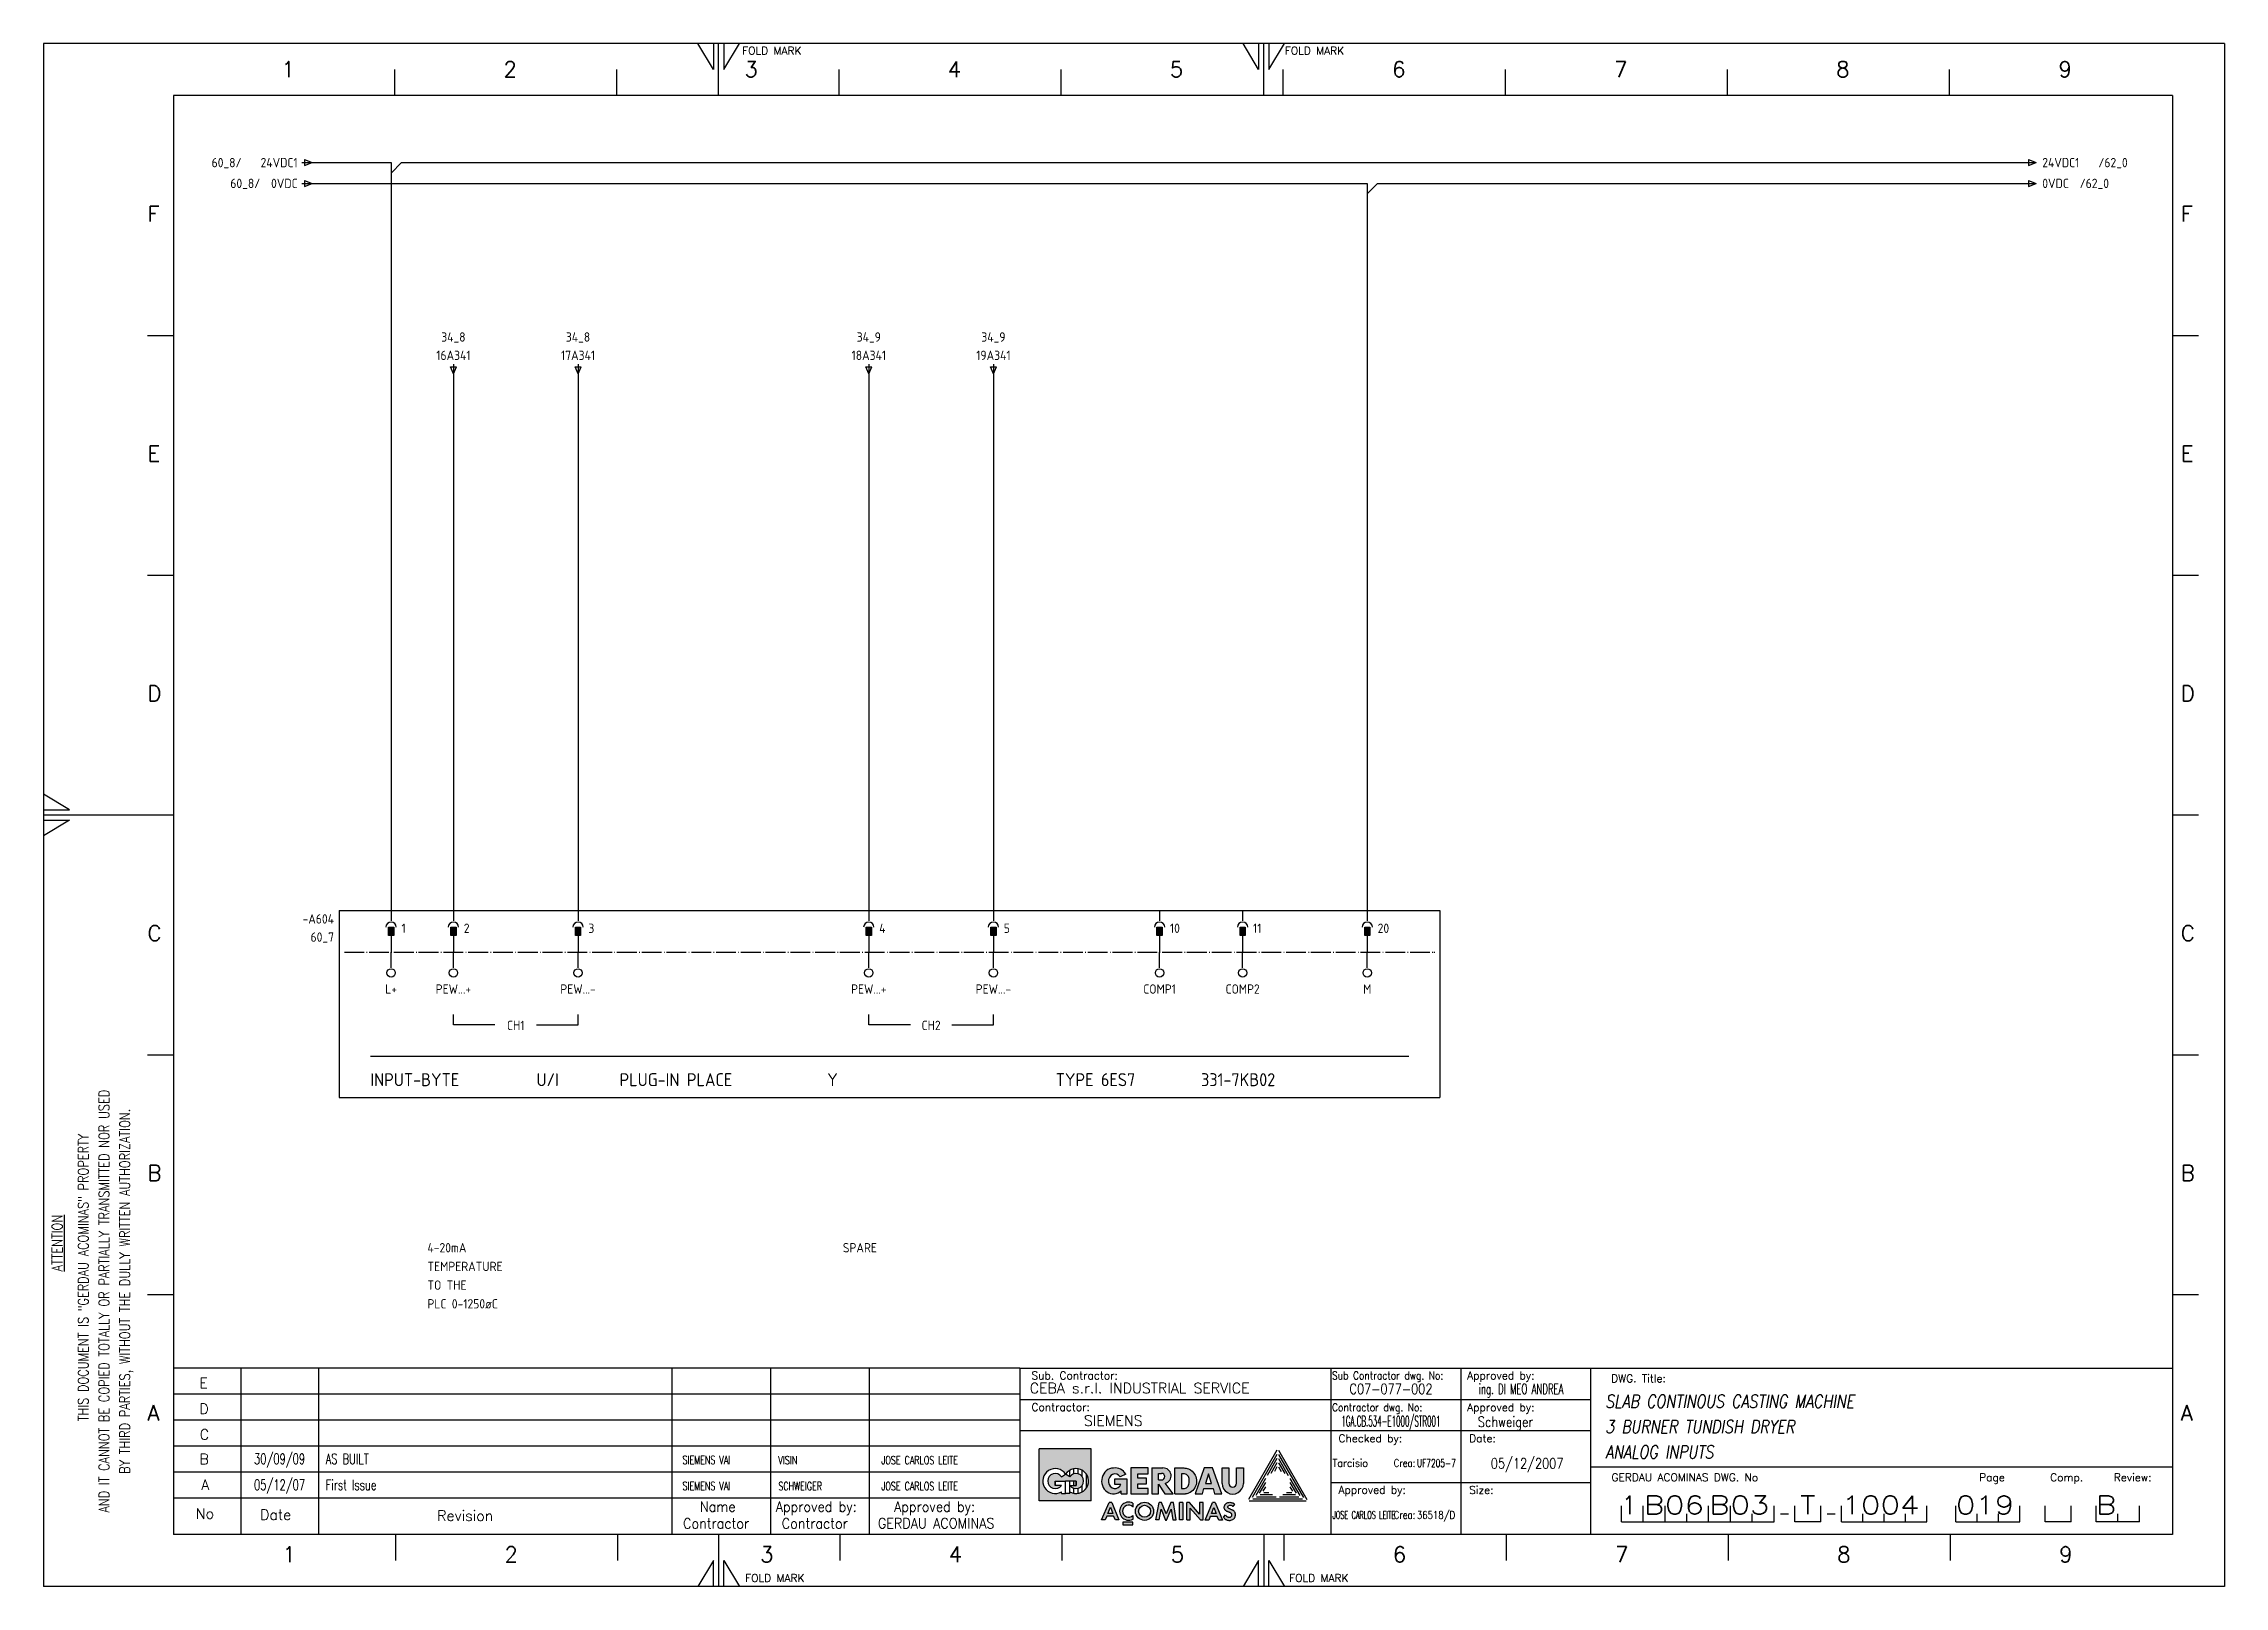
# Model space of a CAD drawing. Extents: x 520 to 940, y 6 to 303.
import ezdxf
from ezdxf.enums import TextEntityAlignment as Align

# ---------------------------------------------------------------- set-up
doc = ezdxf.new("R2010")
doc.units = 0
doc.header["$LTSCALE"] = 25
doc.header["$MEASUREMENT"] = 0
doc.linetypes.add('EPLANLINE7', pattern=[0])
doc.layers.get('0').update_dxf_attribs({"linetype": 'CONTINUOUS'})
for name, color, linetype in [('AUTOCONNECTING', 2, 'CONTINUOUS'), ('FORM_1', 7, 'CONTINUOUS'), ('FORM_2', 4, 'CONTINUOUS'), ('FORM_3', 6, 'CONTINUOUS'), ('FORM_4', 1, 'CONTINUOUS'), ('MORSETTI', 7, 'CONTINUOUS'), ('RIF_', 7, 'CONTINUOUS'), ('SIMBOLO', 4, 'CONTINUOUS'), ('TESTI', 7, 'CONTINUOUS'), ('TESTO', 5, 'CONTINUOUS')]:
    doc.layers.add(name, color=color, linetype=linetype)
doc.styles.add('ROMANS', font='romans.shx', dxfattribs={"width": 0.7, "oblique": 10, "height": 4})
doc.styles.get("Standard").update_dxf_attribs({"font": 'isocp.shx'})

# ---------------------------------------------------------------- blocks, each defined once
blk = doc.blocks.new('Format A3')
at = {"layer": 'FORM_1'}
h = blk.add_hatch(color=256, dxfattribs=at)
edge = h.paths.add_edge_path()
edge.add_line((217.87, 22.79), (217.87, 17.78))
edge.add_line((217.87, 17.78), (219.92, 17.78))
edge.add_spline(control_points=[(219.92, 17.78), (220.24, 17.85), (220.98, 18), (221.84, 18.93), (222.13, 20.2), (221.81, 21.63), (220.8, 22.71), (219.89, 22.77), (219.58, 22.79)], knot_values=[0, 0, 0, 0, 0.968333, 2.238245, 3.514092, 4.752916, 6.526982, 7.43734, 7.43734, 7.43734, 7.43734], degree=3, periodic=0)
edge.add_line((219.58, 22.79), (217.87, 22.79))
edge = h.paths.add_edge_path(flags=16)
edge.add_spline(control_points=[(219.59, 21.67), (219.7, 21.66), (220.06, 21.63), (220.6, 21.16), (220.68, 20.32), (220.63, 19.48), (220.1, 18.85), (219.69, 18.84), (219.58, 18.84)], knot_values=[0, 0, 0, 0, 0.326882, 1.089251, 1.872602, 2.763575, 3.625522, 3.966209, 3.966209, 3.966209, 3.966209], degree=3, periodic=0)
edge.add_line((219.58, 18.84), (219.17, 18.84))
edge.add_line((219.17, 18.84), (219.17, 21.67))
edge.add_line((219.17, 21.67), (219.59, 21.67))
h.paths.add_polyline_path([(223.55, 22.79), (221.81, 17.78), (223.19, 17.78), (223.48, 18.84), (225.23, 18.84), (225.54, 17.78), (226.94, 17.78), (225.11, 22.79)])
h.paths.add_polyline_path([(224.33, 21.67), (224.94, 19.81), (223.79, 19.81)], flags=16)
h.paths.add_polyline_path([(228.25, 22.79), (226.96, 22.79), (226.97, 19.8, 0.995265), (231.07, 19.81), (231.07, 22.79), (229.77, 22.79), (229.77, 19.87, -1), (228.25, 19.87)])
h.paths.add_polyline_path([(215.57, 22.79), (213.43, 22.79), (213.43, 17.78), (214.72, 17.78), (214.72, 19.66), (215.93, 17.78), (217.52, 17.78), (216.02, 19.84, 0.906396)])
h.paths.add_polyline_path([(215.29, 20.49), (214.72, 20.5), (214.72, 21.75), (215.31, 21.75, -1.017604)], flags=16)
h.paths.add_polyline_path([(209.42, 22.79), (209.42, 17.78), (212.73, 17.78), (212.73, 18.83), (210.73, 18.83), (210.73, 19.76), (212.41, 19.76), (212.41, 20.8), (210.73, 20.8), (210.73, 21.67), (212.73, 21.67), (212.73, 22.79)])
edge = h.paths.add_edge_path()
edge.add_ellipse((206.05, 20.28), major_axis=(0, -2.49), ratio=0.91559, start_angle=180.5657, end_angle=401.2517)
edge.add_line((207.56, 18.41), (207.56, 17.78))
edge.add_line((207.56, 17.78), (208.68, 17.78))
edge.add_line((208.68, 17.78), (208.68, 20.66))
edge.add_line((208.68, 20.66), (206.26, 20.66))
edge.add_line((206.26, 20.66), (206.26, 19.69))
edge.add_line((206.26, 19.69), (207.49, 19.69))
edge.add_ellipse((206.34, 20.25), major_axis=(0, -1.41), ratio=0.88785, start_angle=126.9107, end_angle=426.8029, ccw=False)
edge.add_line((207.34, 21.09), (208.41, 21.6))
edge.add_arc((206.36, 20.45), 2.34, 29.2872, 98.191)
h.paths.add_polyline_path([(205.74, 16.12), (205.19, 16.12), (203.77, 12.78), (204.46, 12.78), (204.76, 13.48), (206.07, 13.48), (206.44, 12.78), (207.11, 12.79)])
h.paths.add_polyline_path([(205.46, 15.22), (205.93, 14.01), (204.97, 14.01)], flags=16)
h.paths.add_polyline_path([(209.78, 12.92), (209.78, 13.66, -2.423597), (209.78, 15.28), (209.78, 16.02, 1.652966)])
h.paths.add_polyline_path([(210.29, 14.45, 1), (213.8, 14.45, 1)])
h.paths.add_polyline_path([(213.19, 14.45, -1), (210.89, 14.45, -1)], flags=16)
h.paths.add_polyline_path([(215.31, 16.12), (214.82, 16.12), (214.22, 12.78), (214.87, 12.78), (215.21, 14.84), (216.1, 12.73), (216.28, 12.73), (217.19, 14.84), (217.49, 12.78), (218.15, 12.78), (217.6, 16.12), (217.12, 16.12), (216.2, 13.99)])
h.paths.add_polyline_path([(219.4, 16.12), (218.75, 16.12), (218.75, 12.78), (219.4, 12.78)])
h.paths.add_polyline_path([(220.16, 12.78), (220.81, 12.78), (220.81, 15.04), (222.79, 12.78), (223.3, 12.78), (223.3, 16.12), (222.65, 16.12), (222.65, 13.88), (220.68, 16.12), (220.16, 16.12)])
h.paths.add_polyline_path([(225.66, 16.12), (225.13, 16.12), (223.7, 12.77), (224.39, 12.77), (224.69, 13.47), (226, 13.47), (226.37, 12.77), (227.04, 12.77)])
h.paths.add_polyline_path([(225.39, 15.2), (225.86, 14), (224.9, 14)], flags=16)
edge = h.paths.add_edge_path()
edge.add_spline(control_points=[(229.42, 15.81), (229.38, 15.84), (229.32, 15.89), (229.21, 15.96), (229.1, 16.02), (228.95, 16.09), (228.79, 16.14), (228.58, 16.18), (228.37, 16.18), (228.14, 16.15), (227.97, 16.08), (227.8, 16), (227.66, 15.88), (227.54, 15.75), (227.47, 15.59), (227.4, 15.42), (227.39, 15.24), (227.4, 15.04), (227.44, 14.85), (227.57, 14.66), (227.73, 14.54), (227.92, 14.42), (228.08, 14.35), (228.25, 14.29), (228.42, 14.23), (228.59, 14.16), (228.73, 14.07), (228.81, 13.98), (228.85, 13.89), (228.87, 13.78), (228.86, 13.67), (228.81, 13.54), (228.72, 13.42), (228.56, 13.32), (228.37, 13.29), (228.2, 13.3), (228.07, 13.34), (227.98, 13.38), (227.9, 13.44), (227.81, 13.5), (227.72, 13.6), (227.68, 13.69), (227.64, 13.74)], knot_values=[0, 0, 0, 0, 0.129897, 0.252239, 0.381983, 0.506097, 0.749316, 0.87783, 1.167741, 1.365595, 1.552935, 1.738999, 1.918105, 2.09238, 2.269928, 2.449255, 2.632957, 2.790606, 3.065835, 3.193419, 3.483878, 3.653535, 3.853782, 4.021202, 4.182707, 4.402789, 4.570564, 4.668988, 4.759204, 4.855589, 5.007336, 5.095097, 5.270281, 5.443299, 5.63607, 5.844858, 5.950481, 6.046454, 6.146081, 6.249423, 6.351995, 6.544354, 6.544354, 6.544354, 6.544354], degree=3, periodic=0)
edge.add_line((227.64, 13.74), (227.22, 13.33))
edge.add_spline(control_points=[(227.22, 13.33), (227.25, 13.3), (227.3, 13.21), (227.44, 13.06), (227.61, 12.91), (227.84, 12.8), (228.04, 12.73), (228.25, 12.7), (228.44, 12.69), (228.72, 12.72), (228.99, 12.82), (229.25, 13.03), (229.41, 13.25), (229.53, 13.57), (229.55, 13.89), (229.48, 14.23), (229.32, 14.44), (229.15, 14.58), (228.98, 14.67), (228.78, 14.76), (228.59, 14.83), (228.39, 14.91), (228.2, 15), (228.05, 15.18), (228.07, 15.39), (228.2, 15.54), (228.35, 15.61), (228.48, 15.63), (228.66, 15.63), (228.84, 15.57), (228.98, 15.46), (229.05, 15.4), (229.08, 15.37)], knot_values=[0, 0, 0, 0, 0.131114, 0.305389, 0.623258, 0.772631, 1.083491, 1.243018, 1.425854, 1.654083, 2.072988, 2.274716, 2.662927, 2.870188, 3.280959, 3.591243, 3.888658, 4.0589, 4.248032, 4.476436, 4.699919, 4.85554, 5.137678, 5.317889, 5.513624, 5.728226, 5.888869, 5.979085, 6.142909, 6.403998, 6.552706, 6.676571, 6.676571, 6.676571, 6.676571], degree=3, periodic=0)
edge.add_line((229.08, 15.37), (229.42, 15.81))
h.paths.add_polyline_path([(207.88, 12.33), (207.88, 11.83), (209.78, 11.83), (209.79, 12.33)])
h.paths.add_polyline_path([(201.77, 26.45), (191.77, 26.45), (191.77, 16.45), (201.77, 16.45)])
h.paths.add_polyline_path([(197.64, 18.19), (197.64, 17.87), (196.84, 17.87), (196.04, 17.87), (196.04, 18.19, -2.312045), (196.84, 21.6, -2.312045)], flags=16)
h.paths.add_polyline_path([(197.64, 19.43), (198.44, 19.43), (198.44, 20.27), (196.84, 20.27), (194.84, 20.27), (194.84, 19.43), (196.04, 19.43, -3.248328), (196.05, 21.08), (196.84, 21.6), (197.62, 21.08, -3.248328)], flags=0)
for p, q in [((0, 297), (0, 0)), ((420, 297), (0, 297)), ((129, 292), (126, 297)), ((129, 297), (129, 292)), ((130, 287), (130, 297)), ((131, 297), (131, 292)), ((131, 292), (134, 297)), ((234, 292), (231, 297)), ((234, 297), (234, 292)), ((235, 287), (235, 297)), ((236, 292), (239, 297)), ((236, 297), (236, 292)), ((420, 297), (420, 0)), ((67.59, 292), (67.59, 287)), ((110.37, 292), (110.37, 287)), ((153.15, 292), (153.15, 287)), ((195.93, 292), (195.93, 287)), ((238.7, 292), (238.7, 287)), ((281.48, 292), (281.48, 287)), ((324.26, 292), (324.26, 287)), ((367.03, 292), (367.03, 287)), ((20, 240.83), (25, 240.83)), ((410, 240.83), (415, 240.83)), ((20, 194.66), (25, 194.66)), ((410, 194.66), (415, 194.66)), ((5, 149.5), (0, 152.5)), ((0, 149.5), (5, 149.5)), ((0, 148.5), (25, 148.5)), ((0, 147.5), (5, 147.5)), ((5, 147.5), (0, 144.5)), ((410, 148.5), (415, 148.5)), ((20, 102.33), (25, 102.33)), ((410, 102.33), (415, 102.33)), ((20, 56.17), (25, 56.17)), ((410, 56.17), (415, 56.17)), ((37.97, 42), (37.97, 17)), ((52.97, 42), (52.97, 17)), ((120.99, 42), (120.99, 17)), ((140, 42), (140, 17)), ((248, 30), (248, 42)), ((273, 10), (273, 42)), ((159.01, 42), (159.01, 17)), ((188.01, 37), (25, 37)), ((188.01, 36), (298, 36)), ((188.01, 32), (25, 32)), ((188.01, 27), (25, 27)), ((191.77, 16.45), (191.77, 26.45)), ((201.77, 26.45), (191.77, 26.45)), ((201.77, 16.45), (201.77, 26.45)), ((237.53, 26.19), (232.06, 16.71)), ((237.53, 25.39), (232.76, 17.12)), ((237.83, 26.19), (243.31, 16.71)), ((237.83, 25.39), (242.62, 17.11)), ((188.01, 22), (25, 22)), ((196.04, 21.07), (196.84, 21.6)), ((197.64, 21.07), (196.84, 21.6)), ((197.64, 21.07), (197.64, 22.35)), ((198.44, 21.68), (198.44, 22.64)), ((199.24, 21.68), (199.24, 22.64)), ((200.04, 21.11), (200.04, 22.35)), ((200.84, 18.94), (200.84, 21.6)), ((208.41, 21.6), (207.34, 21.09)), ((209.42, 22.79), (209.42, 17.78)), ((212.73, 22.79), (209.42, 22.79)), ((210.73, 20.8), (210.73, 21.67)), ((210.73, 21.67), (212.73, 21.67)), ((212.73, 21.67), (212.73, 22.79)), ((213.43, 22.79), (213.43, 17.78)), ((213.43, 22.79), (215.57, 22.79)), ((214.72, 20.5), (214.72, 21.75)), ((214.72, 21.75), (215.31, 21.75)), ((217.87, 17.78), (217.87, 22.79)), ((217.87, 22.79), (219.58, 22.79)), ((223.55, 22.79), (221.81, 17.78)), ((225.11, 22.79), (223.55, 22.79)), ((224.33, 21.67), (223.79, 19.81)), ((224.94, 19.81), (224.33, 21.67)), ((226.94, 17.78), (225.11, 22.79)), ((226.97, 19.83), (226.96, 22.79)), ((226.96, 22.79), (228.25, 22.79)), ((228.25, 22.79), (228.25, 19.87)), ((229.77, 19.87), (229.77, 22.79)), ((229.77, 22.79), (231.07, 22.79)), ((231.07, 22.79), (231.07, 19.81)), ((237.53, 24.59), (235.65, 21.33)), ((237.53, 23.79), (236.34, 21.73)), ((237.53, 22.99), (237.04, 22.13)), ((237.83, 24.59), (239.72, 21.33)), ((237.83, 23.79), (239.03, 21.73)), ((237.83, 22.99), (238.33, 22.13)), ((298, 23), (410, 23)), ((194.84, 20.27), (196.84, 20.27)), ((194.84, 20.27), (196.84, 20.27)), ((194.84, 19.43), (194.84, 20.27)), ((194.84, 20.27), (194.84, 19.43)), ((196.04, 19.43), (194.84, 19.43)), ((196.04, 17.87), (196.04, 18.19)), ((196.04, 17.87), (196.84, 17.87)), ((196.84, 17.87), (196.84, 20.27)), ((198.84, 20.27), (196.84, 20.27)), ((198.84, 20.27), (196.84, 20.27)), ((197.64, 17.87), (196.84, 17.87)), ((197.64, 17.87), (197.64, 20.27)), ((197.64, 19.43), (198.84, 19.43)), ((197.64, 17.87), (197.64, 18.19)), ((198.44, 19.43), (198.44, 20.27)), ((198.44, 17.9), (198.44, 18.86)), ((198.84, 20.27), (198.84, 19.43)), ((198.84, 19.43), (198.84, 20.27)), ((199.24, 17.9), (199.24, 18.86)), ((200.04, 18.19), (200.04, 19.43)), ((208.68, 20.66), (206.26, 20.66)), ((206.26, 20.66), (206.26, 19.69)), ((206.26, 19.69), (207.49, 19.69)), ((207.56, 17.78), (207.56, 18.41)), ((207.56, 17.78), (208.68, 17.78)), ((208.68, 17.78), (208.68, 20.66)), ((209.42, 17.78), (212.73, 17.78)), ((212.41, 20.8), (210.73, 20.8)), ((210.73, 18.83), (210.73, 19.76)), ((210.73, 19.76), (212.41, 19.76)), ((212.73, 18.83), (210.73, 18.83)), ((212.41, 19.76), (212.41, 20.8)), ((212.73, 17.78), (212.73, 18.83)), ((213.43, 17.78), (214.72, 17.78)), ((214.72, 20.5), (215.31, 20.49)), ((214.72, 19.66), (215.93, 17.78)), ((214.72, 17.78), (214.72, 19.66)), ((215.93, 17.78), (217.52, 17.78)), ((217.52, 17.78), (216.02, 19.84)), ((217.87, 17.78), (219.92, 17.78)), ((221.81, 17.78), (223.19, 17.78)), ((223.19, 17.78), (223.48, 18.84)), ((223.48, 18.84), (225.23, 18.84)), ((223.79, 19.81), (224.94, 19.81)), ((225.23, 18.84), (225.54, 17.78)), ((225.54, 17.78), (226.94, 17.78)), ((232.9, 16.85), (242.47, 16.85)), ((235.33, 20.78), (233.45, 17.52)), ((233.6, 17.25), (237.37, 17.25)), ((235.33, 19.98), (234.14, 17.92)), ((234.29, 17.65), (236.67, 17.65)), ((235.33, 19.18), (234.84, 18.32)), ((234.98, 18.05), (235.98, 18.05)), ((238, 17.25), (241.77, 17.25)), ((238.7, 17.65), (241.08, 17.65)), ((239.39, 18.05), (240.39, 18.05)), ((240.04, 20.78), (241.92, 17.51)), ((240.04, 19.98), (241.23, 17.91)), ((240.04, 19.18), (240.54, 18.31)), ((248, 20), (298, 20)), ((201.77, 16.45), (191.77, 16.45)), ((203.77, 12.78), (205.19, 16.12)), ((204.46, 12.78), (203.77, 12.78)), ((204.76, 13.48), (204.46, 12.78)), ((206.07, 13.48), (204.76, 13.48)), ((204.97, 14.01), (205.46, 15.22)), ((205.93, 14.01), (204.97, 14.01)), ((205.74, 16.12), (205.19, 16.12)), ((205.46, 15.22), (205.93, 14.01)), ((205.74, 16.12), (207.11, 12.79)), ((206.44, 12.78), (206.07, 13.48)), ((207.11, 12.79), (206.44, 12.78)), ((209.78, 16.02), (209.78, 15.23)), ((209.78, 13.66), (209.78, 12.9)), ((214.22, 12.78), (214.82, 16.12)), ((214.87, 12.78), (214.22, 12.78)), ((215.31, 16.12), (214.82, 16.12)), ((214.87, 12.78), (215.21, 14.84)), ((215.21, 14.84), (216.1, 12.73)), ((216.2, 13.99), (215.31, 16.12)), ((216.1, 12.73), (216.28, 12.73)), ((217.12, 16.12), (216.2, 13.99)), ((216.28, 12.73), (217.19, 14.84)), ((217.6, 16.12), (217.12, 16.12)), ((217.19, 14.84), (217.49, 12.78)), ((217.49, 12.78), (218.15, 12.78)), ((218.15, 12.78), (217.6, 16.12)), ((218.75, 12.78), (218.75, 16.12)), ((219.4, 16.12), (218.75, 16.12)), ((219.4, 12.78), (218.75, 12.78)), ((219.4, 16.12), (219.4, 12.78)), ((220.16, 12.79), (220.16, 16.12)), ((220.68, 16.12), (220.16, 16.12)), ((220.16, 12.78), (220.81, 12.78)), ((222.65, 13.88), (220.68, 16.12)), ((220.81, 15.04), (222.79, 12.78)), ((220.81, 12.78), (220.81, 15.04)), ((222.65, 16.12), (222.65, 13.88)), ((223.3, 16.12), (222.65, 16.12)), ((222.79, 12.78), (223.3, 12.78)), ((223.3, 12.78), (223.3, 16.12)), ((223.7, 12.77), (225.13, 16.12)), ((224.39, 12.77), (223.7, 12.77)), ((224.69, 13.47), (224.39, 12.77)), ((226, 13.47), (224.69, 13.47)), ((224.9, 14), (225.39, 15.2)), ((225.86, 14), (224.9, 14)), ((225.66, 16.12), (225.13, 16.12)), ((225.39, 15.2), (225.86, 14)), ((225.66, 16.12), (227.04, 12.77)), ((226.37, 12.77), (226, 13.47)), ((227.04, 12.77), (226.37, 12.77)), ((227.22, 13.33), (227.64, 13.74)), ((229.08, 15.36), (229.42, 15.81)), ((232.21, 16.45), (243.16, 16.45)), ((67.78, 10), (67.78, 5)), ((110.55, 10), (110.55, 5)), ((130, 10), (130, 0)), ((153.33, 10), (153.33, 5)), ((196.11, 10), (196.11, 5)), ((207.88, 12.33), (207.88, 11.83)), ((209.79, 12.33), (207.88, 12.33)), ((207.88, 11.83), (209.78, 11.83)), ((209.78, 11.83), (209.79, 12.33)), ((235, 10), (235, 0)), ((238.89, 10), (238.89, 5)), ((281.66, 10), (281.66, 5)), ((324.44, 10), (324.44, 5)), ((367.22, 10), (367.22, 5)), ((129, 5), (126, 0)), ((129, 0), (129, 5)), ((131, 0), (131, 5)), ((131, 5), (134, 0)), ((234, 5), (231, 0)), ((234, 0), (234, 5)), ((236, 5), (239, 0)), ((236, 0), (236, 5)), ((420, 0), (0, 0))]:
    blk.add_line(p, q, dxfattribs=at)
blk.add_lwpolyline([(219.59, 21.67), (219.17, 21.67), (219.17, 18.84), (219.58, 18.84)], dxfattribs=at)
for radius in [1.75, 1.15]:
    blk.add_circle((212.04, 14.45), radius, dxfattribs=at)
for centre, radius, start, end in [((194.84, 20.27), 2.4, 33.5573, 300), ((194.84, 20.27), 1.46, 33.5573, 325.1132), ((198.84, 20.27), 2.4, 240, 146.4427), ((198.84, 20.27), 1.46, 214.8868, 146.4427), ((206.36, 20.45), 2.34, 29.2872, 98.191), ((215.31, 21.12), 0.633, 270, 90), ((215.65, 21.29), 1.5, 284.2434, 92.9996), ((229.02, 19.82), 2.05, 179.8525, 0.1475), ((229.01, 19.87), 0.761, 180, 0), ((208.97, 14.47), 1.75, 62.3456, 297.6544), ((208.97, 14.47), 1.15, 44.8431, 315.1569)]:
    blk.add_arc(centre, radius, start, end, dxfattribs=at)
for centre, major_axis, ratio, start_param, end_param in [((206.05, 20.28), (0, -2.49), 0.91559, 3.151467, 7.003163), ((206.34, 20.25), (0, -1.41), 0.88785, 2.21501, 7.449115)]:
    blk.add_ellipse(centre, major_axis=major_axis, ratio=ratio, start_param=start_param, end_param=end_param, dxfattribs=at)
for points in [[(219.58, 22.79), (220.48, 22.65), (221.76, 21.42), (222.04, 20.21), (221.73, 18.97), (220.84, 18.07), (219.92, 17.78)], [(219.58, 18.84), (219.91, 18.87), (220.52, 19.48), (220.66, 20.37), (220.5, 21.13), (219.91, 21.62), (219.59, 21.67)], [(227.22, 13.33), (227.3, 13.23), (227.41, 13.09), (227.66, 12.89), (227.79, 12.82), (228.09, 12.73), (228.24, 12.7), (228.43, 12.7), (228.65, 12.72), (229.04, 12.87), (229.2, 13), (229.43, 13.31), (229.5, 13.51), (229.53, 13.92), (229.46, 14.22), (229.28, 14.46), (229.15, 14.57), (228.99, 14.66), (228.78, 14.76), (228.57, 14.84), (228.43, 14.9), (228.18, 15.03), (228.07, 15.18), (228.09, 15.37), (228.22, 15.54), (228.37, 15.61), (228.46, 15.63), (228.62, 15.63), (228.87, 15.54), (228.99, 15.45), (229.08, 15.37)], [(227.64, 13.74), (227.75, 13.58), (227.81, 13.5), (227.9, 13.44), (227.98, 13.38), (228.07, 13.35), (228.17, 13.31), (228.38, 13.3), (228.56, 13.33), (228.71, 13.43), (228.82, 13.57), (228.85, 13.65), (228.86, 13.8), (228.84, 13.89), (228.8, 13.98), (228.74, 14.05), (228.6, 14.15), (228.4, 14.23), (228.25, 14.29), (228.09, 14.35), (227.91, 14.43), (227.76, 14.52), (227.54, 14.71), (227.47, 14.81), (227.4, 15.08), (227.39, 15.24), (227.41, 15.42), (227.47, 15.59), (227.55, 15.75), (227.66, 15.88), (227.8, 15.99), (227.97, 16.08), (228.14, 16.14), (228.34, 16.17), (228.63, 16.17), (228.75, 16.14), (228.99, 16.07), (229.1, 16.02), (229.21, 15.96), (229.31, 15.89), (229.42, 15.81)]]:
    blk.add_spline(points, degree=3, dxfattribs=at)
at = {"layer": 'FORM_3'}
for p, q in [((25, 287), (25, 10)), ((410, 287), (25, 287)), ((410, 287), (410, 10)), ((410, 10), (25, 10))]:
    blk.add_line(p, q, dxfattribs=at)
at = {"layer": 'FORM_4'}
for p, q in [((188.01, 42), (25, 42)), ((188.01, 42), (188.01, 10)), ((188.01, 42), (410, 42)), ((298, 10), (298, 42)), ((188.01, 30), (298, 30)), ((248, 10), (248, 30)), ((188.01, 17), (25, 17)), ((37.97, 17), (37.97, 10)), ((52.97, 17), (52.97, 10)), ((120.99, 17), (120.99, 10)), ((140, 17), (140, 10)), ((159.01, 17), (159.01, 10)), ((303.88, 12.42), (303.88, 15.51)), ((308.08, 12.42), (308.08, 15.51)), ((312.28, 12.42), (312.28, 15.51)), ((316.48, 12.42), (316.48, 13.97)), ((316.48, 12.42), (316.48, 13.97)), ((320.68, 12.42), (320.68, 15.51)), ((324.88, 12.42), (324.88, 15.51)), ((329.08, 12.42), (329.08, 13.97)), ((333.28, 12.42), (333.28, 15.51)), ((334.53, 13.97), (336.06, 13.97)), ((337.28, 12.42), (337.28, 15.51)), ((342.28, 12.42), (342.28, 15.51)), ((343.53, 13.97), (345.03, 13.97)), ((346.28, 12.42), (346.28, 15.51)), ((346.28, 12.42), (346.28, 13.97)), ((350.38, 12.42), (350.38, 13.97)), ((354.48, 12.42), (354.48, 13.97)), ((358.58, 12.42), (358.58, 13.97)), ((362.68, 12.42), (362.68, 15.51)), ((368.28, 12.42), (368.28, 15.51)), ((372.38, 12.42), (372.38, 13.97)), ((376.48, 12.42), (376.48, 13.97)), ((380.58, 12.42), (380.58, 15.51)), ((385.48, 12.42), (385.48, 15.51)), ((390.48, 12.42), (390.48, 15.51)), ((395.28, 12.42), (395.28, 15.51)), ((399.48, 12.42), (399.48, 13.97)), ((403.68, 12.42), (403.68, 15.51)), ((303.88, 12.42), (333.28, 12.42)), ((342.28, 12.42), (337.28, 12.42)), ((346.28, 12.42), (362.68, 12.42)), ((368.28, 12.42), (380.58, 12.42)), ((390.48, 12.42), (385.48, 12.42)), ((399.13, 12.42), (395.28, 12.42)), ((403.68, 12.42), (399.13, 12.42))]:
    blk.add_line(p, q, dxfattribs=at)
at = {"layer": 'FORM_1', "style": 'ROMANS'}
for p in [(134.55, 294.88), (239.05, 294.88), (135.13, 0.84), (239.88, 0.84)]:
    blk.add_text('FOLD MARK', height=1.5, dxfattribs=at).set_placement(p)
at = {"layer": 'FORM_2', "style": 'ROMANS', "width": 0.8}
for s, p in [('AND IT CANNOT BE COPIED TOTALLY OR PARTIALLY TRANSMITTED NOR USED', (12.63, 14.2)), ('BY THIRD PARTIES, WITHOUT THE DULLY WRITTEN AUTHORIZATION.', (16.63, 21.66)), ('THIS DOCUMENT IS "GERDAU ACOMINAS" PROPERTY', (8.63, 31.78)), ('%%UATTENTION', (3.61, 60.63))]:
    blk.add_text(s, height=2, rotation=90, dxfattribs=at).set_placement(p)
at = {"layer": 'FORM_2', "style": 'ROMANS'}
for s, height, p in [('E', 2, (30, 38.12)), ('Sub. Contractor:', 1.5, (190.24, 39.84)), ('Approved by:', 1.5, (274.17, 39.84)), ('DWG. Title:', 1.5, (301.92, 39.27)), ('D', 2, (30, 33.18)), ('Contractor:', 1.5, (190.24, 33.75)), ('Approved by:', 1.5, (274.17, 33.72)), ('C', 2, (30.07, 28.24)), ('B', 2, (30.02, 23.5)), ('Checked by:', 1.5, (249.38, 27.74)), ('Date:', 1.5, (274.53, 27.74)), ('GERDAU ACOMINAS DWG. No', 1.5, (301.96, 20.23)), ('Page', 1.5, (372.75, 20.23)), ('Comp.', 1.5, (386.46, 20.23)), ('Review:', 1.5, (398.72, 20.23)), ('A', 2, (30.36, 18.57)), ('Approved by:', 1.5, (249.38, 17.83)), ('Size:', 1.5, (274.53, 17.79)), ('No', 2, (29.31, 13.01)), ('Date', 2, (41.68, 12.8)), ('Revision', 2, (75.79, 12.6))]:
    blk.add_text(s, height=height, dxfattribs=at).set_placement(p)
for s, height, width, p in [('Sub Contractor dwg. No:', 1.5, 0.85, (248.15, 39.84)), ('Contractor dwg. No:', 1.5, 0.85, (248.15, 33.72)), ('Crea:', 1.5, 0.8, (260.02, 23)), ('Contractor ', 2, 0.9, (123.16, 11.12)), ('Name', 2, 0.9, (126.4, 14.35)), ('Approved by:', 2, 0.9, (141.02, 14.35)), ('Contractor ', 2, 0.9, (142.17, 11.12)), ('GERDAU ACOMINAS', 2, 0.9, (160.68, 11.14)), ('Approved by:', 2, 0.9, (163.81, 14.35)), ('Crea:', 1.5, 0.8, (260.02, 13))]:
    blk.add_text(s, height=height, dxfattribs=dict(at, width=width)).set_placement(p)
at = {"layer": 'FORM_2', "style": 'ROMANS', "flags": 4}
for tag, p in [('21', (189.91, 37.18)), ('18', (189.91, 30.89))]:
    blk.add_attdef(tag, p, '', height=2, dxfattribs=at)
at = {"layer": 'FORM_2', "color": 4, "style": 'ROMANS', "width": 0.8, "flags": 4}
for tag, p in [('22', (251.5, 37)), ('19', (251.5, 30.8)), ('24', (278.73, 22.67))]:
    blk.add_attdef(tag, p, '', height=2, dxfattribs=at)
at = {"layer": 'FORM_2', "style": 'ROMANS', "flags": 4}
for tag, p, height, width in [('23', (276.41, 37.01), 2, 0.8), ('20', (276.22, 30.68), 2, 0.8), ('14', (248.25, 23), 1.5, 0.9), ('15', (264.49, 22.98), 1.5, 0.8), ('16', (248.25, 13), 1.5, 0.9), ('17', (264.49, 12.98), 1.5, 0.8)]:
    blk.add_attdef(tag, p, '', height=height, dxfattribs=dict(at, width=width))
at = {"layer": 'FORM_4', "style": 'ROMANS'}
for s, p in [('1', (45.81, 290.56)), ('2', (88.59, 290.56)), ('3', (135, 290.56)), ('4', (174.14, 290.56)), ('5', (216.92, 290.56)), ('6', (259.7, 290.56)), ('7', (302.47, 290.56)), ('8', (345.25, 290.56)), ('9', (388.03, 290.56)), ('F', (20.01, 262.73)), ('F', (411.64, 262.73)), ('E', (20.01, 216.57)), ('E', (411.64, 216.57)), ('D', (20.01, 170.4)), ('D', (411.64, 170.4)), ('C', (20.01, 124.24)), ('C', (411.64, 124.24)), ('B', (20.01, 78.07)), ('B', (411.64, 78.07)), ('A', (20.01, 31.9)), ('A', (411.64, 31.9)), ('1', (45.99, 4.65)), ('2', (88.77, 4.65)), ('3', (137.98, 4.65)), ('4', (174.32, 4.65)), ('5', (217.1, 4.65)), ('6', (259.88, 4.65)), ('7', (302.66, 4.65)), ('8', (345.43, 4.65)), ('9', (388.21, 4.65))]:
    blk.add_text(s, height=3, dxfattribs=at).set_placement(p)
at = {"layer": 'FORM_4', "color": 1, "style": 'ROMANS', "oblique": 10, "width": 0.8, "flags": 4}
for tag, p in [('11', (300.77, 34.39)), ('12', (300.77, 29.5)), ('13', (300.77, 24.62))]:
    blk.add_attdef(tag, p, '', height=2.5, dxfattribs=at)
at = {"layer": 'FORM_4', "color": 1, "style": 'ROMANS', "flags": 2}
blk.add_attdef('25', (279.66, 12.25), '', height=5, dxfattribs=at)
at = {"layer": 'FORM_4', "style": 'ROMANS', "width": 1.25, "flags": 4}
for tag, p in [('1', (303.88, 13.92)), ('3', (312.28, 13.92)), ('5', (324.88, 13.92)), ('7', (346.28, 13.92)), ('10', (395.28, 13.92))]:
    blk.add_attdef(tag, p, '', height=3.5, dxfattribs=at)
for tag, p in [('2', (310.18, 13.92)), ('4', (322.78, 13.92)), ('6', (339.78, 13.92)), ('9', (387.98, 13.92))]:
    blk.add_attdef(tag, text='', height=3.5, dxfattribs=at).set_placement(p, align=Align.CENTER)
at = {"layer": 'FORM_4', "color": 1, "style": 'ROMANS', "width": 1.25, "flags": 4}
blk.add_attdef('8', (368.28, 13.92), '', height=3.5, dxfattribs=at)
blk = doc.blocks.new('SO284')
at = {"layer": 'TESTI', "color": 2, "linetype": 'EPLANLINE7'}
for p, q in [((-1.175, 0), (0.675, 0)), ((-0.675, 0.575), (0.8, 0)), ((-0.675, 0.575), (-0.675, -0.575)), ((-0.675, -0.575), (0.8, 0))]:
    blk.add_line(p, q, dxfattribs=at)
blk = doc.blocks.new('SO269')
at = {"layer": 'TESTI', "color": 2, "linetype": 'EPLANLINE7'}
for p, q in [((-2, 0), (0, 0)), ((0, 0), (0, -2)), ((0, -2), (2, 0))]:
    blk.add_line(p, q, dxfattribs=at)
blk = doc.blocks.new('31_0_IEC_WUPI')
at = {"layer": 'TESTI', "color": 3, "linetype": 'EPLANLINE7'}
for p, q in [((-0.5, 0.8), (0.5, 0.8)), ((-0.5, -0.8), (-0.5, 0.8)), ((0, 4), (0, 2)), ((0.5, 0.8), (0.5, -0.8)), ((0.5, -0.8), (-0.5, -0.8))]:
    blk.add_line(p, q, dxfattribs=at)
blk.add_arc((0, 0.8), 1, 0, 180, dxfattribs=at)
blk.add_solid([(-0.5, -0.8), (0.5, -0.8), (-0.5, 0.8), (0.5, 0.8)], dxfattribs=at)
blk = doc.blocks.new('SO303')
at = {"layer": 'TESTI', "color": 2, "linetype": 'EPLANLINE7'}
blk.add_line((0, 1), (0, 4), dxfattribs=at)
blk.add_circle((0, 0), 0.8, dxfattribs=at)
blk = doc.blocks.new('SO286')
at = {"layer": 'SIMBOLO', "color": 2, "linetype": 'EPLANLINE7'}
for p, q in [((0, -0.675), (-0.575, 0.675)), ((-0.575, 0.675), (0.575, 0.675)), ((0, 1.175), (0, -0.575)), ((0, -0.675), (0.575, 0.675))]:
    blk.add_line(p, q, dxfattribs=at)

msp = doc.modelspace()

# ---------------------------------------------------------------- linework, layer by layer
at = {"layer": 'AUTOCONNECTING', "color": 2, "linetype": 'EPLANLINE7'}
for p, q in [((571.1, 280.55), (585.1, 280.55)), ((587.1, 278.55), (587.1, 136.55)), ((589.1, 280.55), (903.1, 280.55)), ((571.1, 276.55), (773.1, 276.55)), ((775.1, 274.55), (775.1, 136.55)), ((777.1, 276.55), (903.1, 276.55)), ((599.1, 240.55), (599.1, 136.55)), ((623.1, 240.55), (623.1, 136.55)), ((679.1, 240.55), (679.1, 136.55)), ((703.1, 240.55), (703.1, 136.55)), ((587.1, 132.55), (587.1, 128.55)), ((599.1, 132.55), (599.1, 128.55)), ((623.1, 132.55), (623.1, 128.55)), ((679.1, 132.55), (679.1, 128.55)), ((703.1, 132.55), (703.1, 128.55)), ((735.1, 132.55), (735.1, 128.55)), ((751.1, 132.55), (751.1, 128.55)), ((775.1, 132.55), (775.1, 128.55))]:
    msp.add_line(p, q, dxfattribs=at)
at = {"layer": 'SIMBOLO', "color": 1, "linetype": 'EPLANLINE7'}
for p, q in [((577.1, 136.55), (577.1, 100.55)), ((577.1, 136.55), (789.1, 136.55)), ((789.1, 136.55), (789.1, 100.55)), ((577.1, 100.55), (789.1, 100.55))]:
    msp.add_line(p, q, dxfattribs=at)
at = {"layer": 'TESTI', "color": 1, "linetype": 'EPLANLINE7'}
for p, q in [((578.1, 128.55), (581.9, 128.55)), ((582.38, 128.55), (582.48, 128.55)), ((582.85, 128.55), (586.68, 128.55)), ((587.15, 128.55), (587.25, 128.55)), ((587.63, 128.55), (591.45, 128.55)), ((591.93, 128.55), (592.03, 128.55)), ((592.4, 128.55), (596.23, 128.55)), ((596.7, 128.55), (596.8, 128.55)), ((597.18, 128.55), (601, 128.55)), ((601.48, 128.55), (601.58, 128.55)), ((601.95, 128.55), (605.78, 128.55)), ((606.25, 128.55), (606.35, 128.55)), ((606.73, 128.55), (610.55, 128.55)), ((611.03, 128.55), (611.13, 128.55)), ((611.5, 128.55), (615.33, 128.55)), ((615.8, 128.55), (615.9, 128.55)), ((616.28, 128.55), (620.1, 128.55)), ((620.58, 128.55), (620.68, 128.55)), ((621.05, 128.55), (624.88, 128.55)), ((625.35, 128.55), (625.45, 128.55)), ((625.83, 128.55), (629.65, 128.55)), ((630.13, 128.55), (630.2, 128.55)), ((630.6, 128.55), (634.4, 128.55)), ((634.9, 128.55), (634.98, 128.55)), ((635.38, 128.55), (639.18, 128.55)), ((639.68, 128.55), (639.75, 128.55)), ((640.15, 128.55), (643.95, 128.55)), ((644.43, 128.55), (644.53, 128.55)), ((644.93, 128.55), (648.73, 128.55)), ((649.2, 128.55), (649.3, 128.55)), ((649.68, 128.55), (653.5, 128.55)), ((653.98, 128.55), (654.08, 128.55)), ((654.45, 128.55), (658.28, 128.55)), ((658.75, 128.55), (658.85, 128.55)), ((659.23, 128.55), (663.05, 128.55)), ((663.53, 128.55), (663.63, 128.55)), ((664, 128.55), (667.83, 128.55)), ((668.3, 128.55), (668.4, 128.55)), ((668.78, 128.55), (672.6, 128.55)), ((673.08, 128.55), (673.18, 128.55)), ((673.55, 128.55), (677.38, 128.55)), ((677.85, 128.55), (677.95, 128.55)), ((678.33, 128.55), (682.15, 128.55)), ((682.63, 128.55), (682.73, 128.55)), ((683.1, 128.55), (686.93, 128.55)), ((687.4, 128.55), (687.5, 128.55)), ((687.88, 128.55), (691.7, 128.55)), ((692.18, 128.55), (692.28, 128.55)), ((692.65, 128.55), (696.48, 128.55)), ((696.95, 128.55), (697.05, 128.55)), ((697.43, 128.55), (701.25, 128.55)), ((701.73, 128.55), (701.8, 128.55)), ((702.2, 128.55), (706, 128.55)), ((706.5, 128.55), (706.58, 128.55)), ((706.98, 128.55), (710.78, 128.55)), ((711.28, 128.55), (711.35, 128.55)), ((711.75, 128.55), (715.55, 128.55)), ((716.03, 128.55), (716.13, 128.55)), ((716.53, 128.55), (720.33, 128.55)), ((720.8, 128.55), (720.9, 128.55)), ((721.28, 128.55), (725.1, 128.55)), ((725.58, 128.55), (725.68, 128.55)), ((726.05, 128.55), (729.88, 128.55)), ((730.35, 128.55), (730.45, 128.55)), ((730.83, 128.55), (734.65, 128.55)), ((735.13, 128.55), (735.23, 128.55)), ((735.6, 128.55), (739.43, 128.55)), ((739.9, 128.55), (740, 128.55)), ((740.38, 128.55), (744.2, 128.55)), ((744.68, 128.55), (744.78, 128.55)), ((745.15, 128.55), (748.98, 128.55)), ((749.45, 128.55), (749.55, 128.55)), ((749.93, 128.55), (753.75, 128.55)), ((754.23, 128.55), (754.33, 128.55)), ((754.7, 128.55), (758.53, 128.55)), ((759, 128.55), (759.1, 128.55)), ((759.48, 128.55), (763.3, 128.55)), ((763.78, 128.55), (763.88, 128.55)), ((764.25, 128.55), (768.08, 128.55)), ((768.55, 128.55), (768.65, 128.55)), ((769.03, 128.55), (772.85, 128.55)), ((773.33, 128.55), (773.4, 128.55)), ((773.8, 128.55), (777.6, 128.55)), ((778.1, 128.55), (778.18, 128.55)), ((778.58, 128.55), (782.38, 128.55)), ((782.85, 128.55), (782.95, 128.55)), ((783.35, 128.55), (787.15, 128.55)), ((787.63, 128.55), (787.73, 128.55)), ((787.9, 128.55), (788.1, 128.55)), ((599.1, 114.55), (599.1, 116.55)), ((607.1, 114.55), (599.1, 114.55)), ((615.1, 114.55), (623.1, 114.55)), ((623.1, 114.55), (623.1, 116.55)), ((679.1, 114.55), (679.1, 116.55)), ((687.1, 114.55), (679.1, 114.55)), ((695.1, 114.55), (703.1, 114.55)), ((703.1, 114.55), (703.1, 116.55))]:
    msp.add_line(p, q, dxfattribs=at)
at = {"layer": 'TESTI', "color": 0, "linetype": 'EPLANLINE7'}
msp.add_line((583.1, 108.55), (783.1, 108.55), dxfattribs=at)

# ---------------------------------------------------------------- block references
ref = msp.add_blockref('Format A3', (520.17, 6.46))
ref.add_attrib('1', '1', (824.05, 20.37), dxfattribs={"layer": 'FORM_4', "height": 3.5, "style": 'ROMANS'})
ref.add_attrib('2', 'B', dxfattribs={"layer": 'FORM_4', "height": 3.5, "style": 'ROMANS', "width": 1.25}).set_placement((830.35, 20.37), align=Align.CENTER)
ref.add_attrib('3', '06', (832.45, 20.37), dxfattribs={"layer": 'FORM_4', "height": 3.5, "style": 'ROMANS', "width": 1.25})
ref.add_attrib('4', 'B', dxfattribs={"layer": 'FORM_4', "height": 3.5, "style": 'ROMANS', "width": 1.25}).set_placement((842.95, 20.37), align=Align.CENTER)
ref.add_attrib('5', '03', (845.05, 20.37), dxfattribs={"layer": 'FORM_4', "height": 3.5, "style": 'ROMANS', "width": 1.25})
ref.add_attrib('6', 'T', dxfattribs={"layer": 'FORM_4', "height": 3.5, "style": 'ROMANS', "width": 1.25}).set_placement((859.95, 20.37), align=Align.CENTER)
ref.add_attrib('7', '1004', (866.45, 20.37), dxfattribs={"layer": 'FORM_4', "height": 3.5, "style": 'ROMANS', "width": 1.25})
ref.add_attrib('8', '019', (888.45, 20.37), dxfattribs={"layer": 'FORM_4', "color": 1, "height": 3.5, "style": 'ROMANS', "width": 1.25})
ref.add_attrib('10', 'B', (915.45, 20.37), dxfattribs={"layer": 'FORM_4', "height": 3.5, "style": 'ROMANS', "width": 1.25})
ref.add_attrib('11', 'SLAB CONTINOUS CASTING MACHINE', (820.94, 40.84), dxfattribs={"layer": 'FORM_4', "color": 1, "height": 2.5, "style": 'ROMANS', "oblique": 10, "width": 0.8})
ref.add_attrib('12', '3 BURNER TUNDISH DRYER', (820.94, 35.96), dxfattribs={"layer": 'FORM_4', "color": 1, "height": 2.5, "style": 'ROMANS', "oblique": 10, "width": 0.8})
ref.add_attrib('13', 'ANALOG INPUTS', (820.94, 31.08), dxfattribs={"layer": 'FORM_4', "color": 1, "height": 2.5, "style": 'ROMANS', "oblique": 10, "width": 0.8})
ref.add_attrib('14', 'Tarcisio', (768.42, 29.46), dxfattribs={"layer": 'FORM_2', "height": 1.5, "style": 'ROMANS', "width": 0.9})
ref.add_attrib('15', 'UF7205-7', (784.67, 29.43), dxfattribs={"layer": 'FORM_2', "height": 1.5, "style": 'ROMANS', "width": 0.7})
ref.add_attrib('16', 'JOSE CARLOS LEITE', (768.42, 19.46), dxfattribs={"layer": 'FORM_2', "height": 1.5, "style": 'ROMANS', "width": 0.5})
ref.add_attrib('17', '36518/D', (784.67, 19.43), dxfattribs={"layer": 'FORM_2', "height": 1.5, "style": 'ROMANS', "width": 0.8})
ref.add_attrib('18', '       SIEMENS', (710.09, 37.35), dxfattribs={"layer": 'FORM_2', "height": 2, "style": 'ROMANS'})
ref.add_attrib('19', '1GA.CB.534-E1000/STR001', (770.11, 37.26), dxfattribs={"layer": 'FORM_2', "color": 4, "height": 2, "style": 'ROMANS', "width": 0.5})
ref.add_attrib('20', 'Schweiger', (796.4, 37.14), dxfattribs={"layer": 'FORM_2', "height": 2, "style": 'ROMANS', "width": 0.8})
ref.add_attrib('21', 'CEBA s.r.I. INDUSTRIAL SERVICE', (710.09, 43.63), dxfattribs={"layer": 'FORM_2', "height": 2, "style": 'ROMANS'})
ref.add_attrib('22', 'C07-077-002', (771.68, 43.46), dxfattribs={"layer": 'FORM_2', "color": 4, "height": 2, "style": 'ROMANS', "width": 0.8})
ref.add_attrib('23', 'ing. DI MEO ANDREA', (796.58, 43.46), dxfattribs={"layer": 'FORM_2', "height": 2, "style": 'ROMANS', "width": 0.6})
ref.add_attrib('24', '05/12/2007', (798.9, 29.13), dxfattribs={"layer": 'FORM_2', "color": 4, "height": 2, "style": 'ROMANS', "width": 0.8})
at = {"layer": 'SIMBOLO'}
for name, p in [('SO284', (571.1, 280.55)), ('SO269', (587.1, 280.55)), ('SO284', (903.1, 280.55)), ('SO284', (571.1, 276.55)), ('SO269', (775.1, 276.55)), ('SO284', (903.1, 276.55)), ('SO286', (599.1, 240.55)), ('SO286', (623.1, 240.55)), ('SO286', (679.1, 240.55)), ('SO286', (703.1, 240.55)), ('SO303', (587.1, 124.55)), ('SO303', (599.1, 124.55)), ('SO303', (623.1, 124.55)), ('SO303', (679.1, 124.55)), ('SO303', (703.1, 124.55)), ('SO303', (735.1, 124.55)), ('SO303', (751.1, 124.55)), ('SO303', (775.1, 124.55))]:
    msp.add_blockref(name, p, dxfattribs=at)
ref = msp.add_blockref('31_0_IEC_WUPI', (587.1, 132.55), dxfattribs=at)
ref.add_attrib('DESIGN._1', '1', (589.1, 132.25), dxfattribs={"layer": 'MORSETTI', "color": 2, "height": 1.8, "width": 1.000667, "flags": 2})
ref = msp.add_blockref('31_0_IEC_WUPI', (599.1, 132.55), dxfattribs=at)
ref.add_attrib('DESIGN._1', '2', (601.1, 132.25), dxfattribs={"layer": 'MORSETTI', "color": 2, "height": 1.8, "width": 1.000667, "flags": 2})
ref = msp.add_blockref('31_0_IEC_WUPI', (623.1, 132.55), dxfattribs=at)
ref.add_attrib('DESIGN._1', '3', (625.1, 132.25), dxfattribs={"layer": 'MORSETTI', "color": 2, "height": 1.8, "width": 1.000667, "flags": 2})
ref = msp.add_blockref('31_0_IEC_WUPI', (679.1, 132.55), dxfattribs=at)
ref.add_attrib('DESIGN._1', '4', (681.1, 132.25), dxfattribs={"layer": 'MORSETTI', "color": 2, "height": 1.8, "width": 1.000667, "flags": 2})
ref = msp.add_blockref('31_0_IEC_WUPI', (703.1, 132.55), dxfattribs=at)
ref.add_attrib('DESIGN._1', '5', (705.1, 132.25), dxfattribs={"layer": 'MORSETTI', "color": 2, "height": 1.8, "width": 1.000667, "flags": 2})
ref = msp.add_blockref('31_0_IEC_WUPI', (735.1, 132.55), dxfattribs=at)
ref.add_attrib('DESIGN._1', '10', (737.1, 132.25), dxfattribs={"layer": 'MORSETTI', "color": 2, "height": 1.8, "width": 1.000667, "flags": 2})
ref = msp.add_blockref('31_0_IEC_WUPI', (751.1, 132.55), dxfattribs=at)
ref.add_attrib('DESIGN._1', '11', (753.1, 132.25), dxfattribs={"layer": 'MORSETTI', "color": 2, "height": 1.8, "width": 1.000667, "flags": 2})
ref = msp.add_blockref('31_0_IEC_WUPI', (775.1, 132.55), dxfattribs=at)
ref.add_attrib('DESIGN._1', '20', (777.1, 132.25), dxfattribs={"layer": 'MORSETTI', "color": 2, "height": 1.8, "width": 1.000667, "flags": 2})

# ---------------------------------------------------------------- texts
at = {"layer": 'FORM_2', "style": 'ROMANS', "width": 0.7}
for s, p in [('30/09/09', (565.62, 30.86)), ('05/12/07', (565.62, 25.86))]:
    msp.add_text(s, height=2, dxfattribs=at).set_placement(p, align=Align.MIDDLE)
for s, height, p in [('AS BUILT', 2, (574.5, 29.99)), ('SIEMENS VAI', 1.6, (643.21, 29.99)), ('VISIN', 1.6, (661.69, 29.95)), ('JOSE CARLOS LEITE', 1.6, (681.53, 29.95)), ('First Issue', 2, (574.5, 24.99)), ('SIEMENS VAI', 1.6, (643.21, 24.99)), ('SCHWEIGER', 1.6, (661.69, 24.95)), ('JOSE CARLOS LEITE', 1.6, (681.53, 24.95))]:
    msp.add_text(s, height=height, dxfattribs=at).set_placement(p)
at = {"layer": 'RIF_', "color": 2, "width": 1.000667}
for p in [(558.3, 279.65), (561.9, 275.65)]:
    msp.add_text('60_8/', height=1.8, dxfattribs=at).set_placement(p, align=Align.RIGHT)
for p in [(915.9, 279.65), (912.3, 275.65)]:
    msp.add_text('/62_0', height=1.8, dxfattribs=at).set_placement(p)
for s, p in [('34_8', (599.1, 246.08)), ('34_8', (623.1, 246.08)), ('34_9', (679.1, 246.08)), ('34_9', (703.1, 246.08))]:
    msp.add_text(s, height=1.8, dxfattribs=at).set_placement(p, align=Align.CENTER)
at = {"layer": 'TESTI', "color": 2, "width": 1.000667}
for s, p in [('-A604', (576.1, 134.05)), ('60_7', (576.1, 130.55))]:
    msp.add_text(s, height=1.8, dxfattribs=at).set_placement(p, align=Align.RIGHT)
at = {"layer": 'TESTO', "color": 2, "width": 1.000667}
for s, p in [('24VDC1', (569.1, 279.65)), ('0VDC', (569.1, 275.65))]:
    msp.add_text(s, height=1.8, dxfattribs=at).set_placement(p, align=Align.RIGHT)
for s, p in [('24VDC1', (905.1, 279.65)), ('0VDC', (905.1, 275.65)), ('4-20mA', (594.1, 70.75)), ('SPARE', (674.1, 70.75)), ('TEMPERATURE', (594.1, 67.15)), ('TO THE', (594.1, 63.55)), ('PLC 0-1250øC', (594.1, 59.95))]:
    msp.add_text(s, height=1.8, dxfattribs=at).set_placement(p)
for s, p in [('16A341', (599.1, 242.55)), ('17A341', (623.1, 242.55)), ('18A341', (679.1, 242.55)), ('19A341', (703.1, 242.55)), ('L+', (587.1, 120.55)), ('PEW...+', (599.1, 120.55)), ('PEW...-', (623.1, 120.55)), ('PEW...+', (679.1, 120.55)), ('PEW...-', (703.1, 120.55)), ('COMP1', (735.1, 120.55)), ('COMP2', (751.1, 120.55)), ('M', (775.1, 120.55)), ('CH1', (611.1, 113.55)), ('CH2', (691.1, 113.55))]:
    msp.add_text(s, height=1.8, dxfattribs=at).set_placement(p, align=Align.CENTER)
at = {"layer": 'TESTO', "color": 3, "width": 1.0032}
for s, p in [('INPUT-BYTE', (583.1, 102.75)), ('U/I', (615.1, 102.75)), ('PLUG-IN PLACE', (631.1, 102.75)), ('Y', (671.1, 102.75)), ('TYPE 6ES7', (715.1, 102.75)), ('331-7KB02', (743.1, 102.75))]:
    msp.add_text(s, height=2.5, dxfattribs=at).set_placement(p)

doc.saveas('drawing.dxf')
